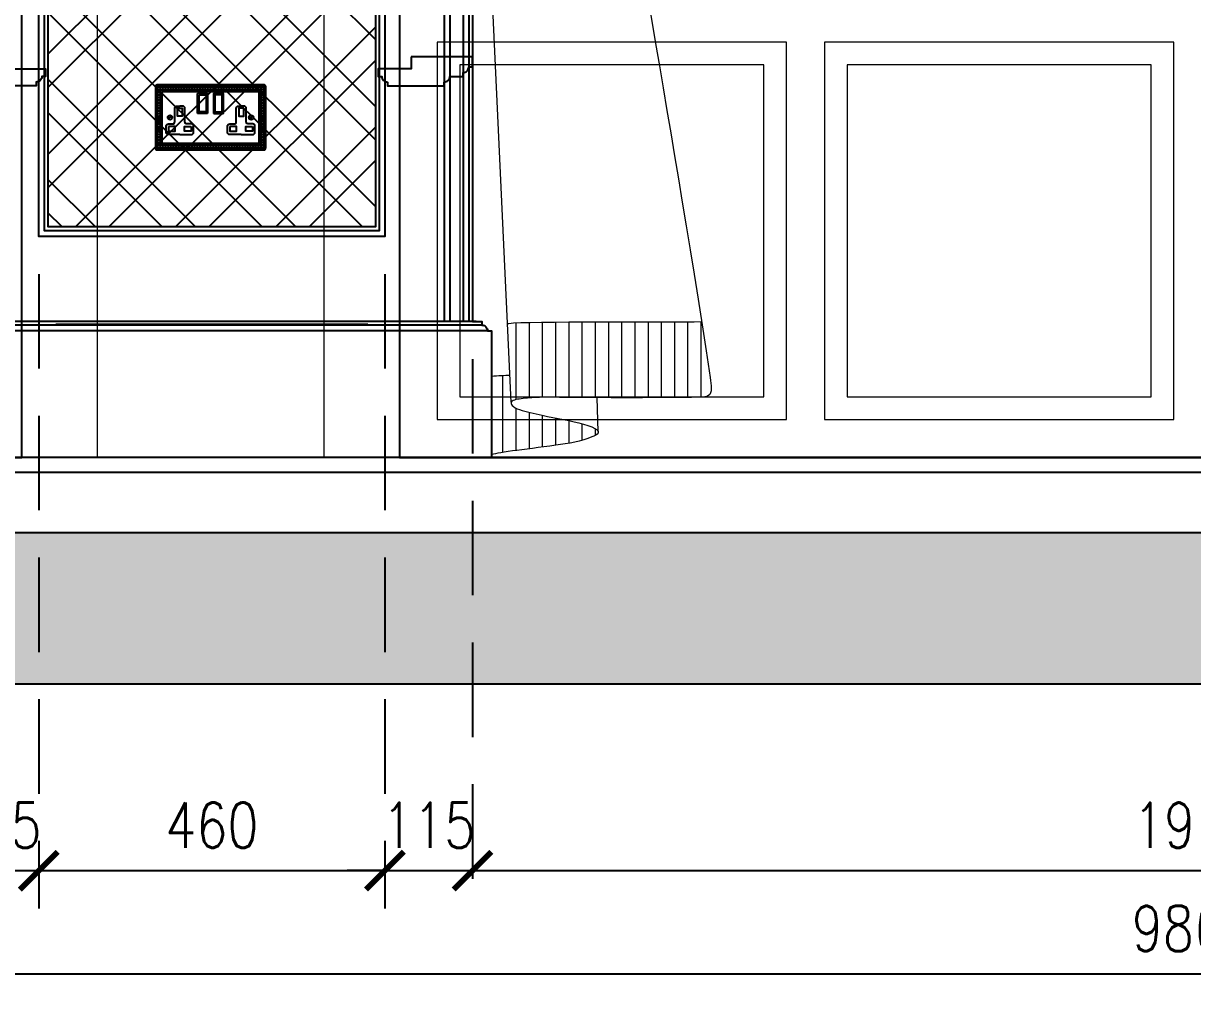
# Model space of a CAD drawing. Header units: inches. Extents: x -12478 to 399182, y -23212 to 525552.
# Drawn here: x 6503 to 8051, y 18129 to 19437 of the extents above; entities that cross this region are included whole.
import ezdxf

# ---------------------------------------------------------------- set-up
doc = ezdxf.new("R2010")
doc.units = ezdxf.units.IN
doc.header["$LTSCALE"] = 1000
doc.header["$MEASUREMENT"] = 0
for name, pattern in [('DASHED', [0.75, 0.5, -0.25]), ('HIDDEN', [0.375, 0.25, -0.125]), ('HIDDEN2', [0.1875, 0.125, -0.0625])]:
    doc.linetypes.add(name, pattern=pattern)
for name, color, linetype in [('8', 8, 'Continuous'), ('A-DIM', 9, 'Continuous'), ('A-Hidden', 8, 'HIDDEN'), ('Layer1', 1, 'Continuous'), ('Layer3', 3, 'Continuous'), ('Layer7', 8, 'Continuous'), ('WOOD 01', 34, 'Continuous')]:
    doc.layers.add(name, color=color, linetype=linetype)
for name, color, linetype, lineweight in [('A-GLAZ', 134, 'Continuous', 18), ('Fabric', 253, 'Continuous', 0), ('Wood treillis', 111, 'Continuous', 0)]:
    doc.layers.add(name, color=color, linetype=linetype, lineweight=lineweight)
doc.styles.add('ZZ-Dim All', font='romans.shx', dxfattribs={"width": 0.8})
doc.dimstyles.new('DIM-100', dxfattribs={"dimscale": 50, "dimtxt": 1.25, "dimasz": 1, "dimexe": 1, "dimexo": 1, "dimgap": 0.6, "dimtad": 1, "dimdec": 0, "dimrnd": 5, "dimdsep": 46, "dimtxsty": 'ZZ-Dim All', "dimblk1": 'ARCHTICK', "dimblk2": 'ARCHTICK', "dimsah": 1, "dimcen": 1, "dimdle": 1, "dimclrd": 256, "dimclre": 8, "dimclrt": 256, "dimazin": 2, "dimtfac": 1, "dimtdec": 0, "dimtix": 1, "dimtmove": 2, "dimatfit": 2, "dimfxl": 0.1, "dimtolj": 1, "dimtzin": 0, "dimlwd": -1, "dimlwe": -1, "dimarcsym": 0})

# ---------------------------------------------------------------- blocks, each defined once
blk = doc.blocks.new('Wandsworth double socket')
at = {"layer": 'Layer7', "color": 1}
for p, q in [((4826.8, 1707.7), (4831.8, 1711)), ((4938.2, 1711.8), (4935, 1706.7))]:
    blk.add_line(p, q, dxfattribs=at)
for points in [[(4812, 1666.4), (4954, 1666.4, 0.414214), (4956, 1668.4), (4956, 1750.4, 0.414214), (4954, 1752.4), (4812, 1752.4, 0.414214), (4810, 1750.4), (4810, 1668.4, 0.414214)], [(4819, 1745.9), (4947, 1745.9, -0.414214), (4949, 1743.9), (4949, 1674.9, -0.414214), (4947, 1672.9), (4819, 1672.9, -0.414214), (4817, 1674.9), (4817, 1743.9, -0.414214)], [(4866.7, 1741.4), (4878.1, 1741.4, -0.414214), (4879.1, 1740.4), (4879.1, 1715.6, -0.414214), (4878.1, 1714.6), (4866.7, 1714.6, -0.414214), (4865.7, 1715.6), (4865.7, 1740.4, -0.414214)], [(4899.3, 1741.4), (4887.8, 1741.4, 0.414214), (4886.8, 1740.4), (4886.8, 1715.6, 0.414214), (4887.8, 1714.6), (4899.3, 1714.6, 0.414214), (4900.3, 1715.6), (4900.3, 1740.4, 0.414214)]]:
    blk.add_lwpolyline(points, format="xyb", close=True, dxfattribs=at)
for points in [[(4812, 1668.4), (4954, 1668.4), (4954, 1750.4), (4812, 1750.4)], [(4819, 1743.9), (4947, 1743.9), (4947, 1674.9), (4819, 1674.9)], [(4867.7, 1739.4), (4877.1, 1739.4), (4877.1, 1716.6), (4867.7, 1716.6)], [(4898.3, 1739.4), (4888.8, 1739.4), (4888.8, 1716.6), (4898.3, 1716.6)], [(4839.1, 1721.7), (4845.6, 1721.7), (4845.6, 1711.2), (4839.1, 1711.2)], [(4926.9, 1721.7), (4920.3, 1721.7), (4920.3, 1711.2), (4926.9, 1711.2)], [(4827.2, 1697.6), (4827.2, 1691), (4836.1, 1691), (4836.1, 1697.6)], [(4857.4, 1697.6), (4857.4, 1691), (4848.6, 1691), (4848.6, 1697.6)], [(4908.5, 1697.6), (4908.5, 1691), (4917.4, 1691), (4917.4, 1697.6)], [(4938.7, 1697.6), (4938.7, 1691), (4929.8, 1691), (4929.8, 1697.6)]]:
    blk.add_lwpolyline(points, close=True, dxfattribs=at)
for points in [[(4842.3, 1686.7), (4827.1, 1686.7, -0.414214), (4824.1, 1689.7), (4824.1, 1697.7, -0.414214), (4827.1, 1700.7), (4832.6, 1700.7, 0.414214), (4835.6, 1703.7), (4835.6, 1721.4, -0.414214), (4838.6, 1724.4), (4842.3, 1724.4)], [(4842.3, 1686.7), (4857.6, 1686.7, 0.414214), (4860.6, 1689.7), (4860.6, 1697.7, 0.414214), (4857.6, 1700.7), (4852, 1700.7, -0.414214), (4849, 1703.7), (4849, 1721.4, 0.414214), (4846, 1724.4), (4842.3, 1724.4)], [(4923.6, 1686.7), (4908.3, 1686.7, -0.414214), (4905.3, 1689.7), (4905.3, 1697.7, -0.414214), (4908.3, 1700.7), (4913.9, 1700.7, 0.414214), (4916.9, 1703.7), (4916.9, 1721.4, -0.414214), (4919.9, 1724.4), (4923.6, 1724.4)], [(4923.6, 1686.7), (4938.8, 1686.7, 0.414214), (4941.8, 1689.7), (4941.8, 1697.7, 0.414214), (4938.8, 1700.7), (4933.3, 1700.7, -0.414214), (4930.3, 1703.7), (4930.3, 1721.4, 0.414214), (4927.3, 1724.4), (4923.6, 1724.4)]]:
    blk.add_lwpolyline(points, format="xyb", dxfattribs=at)
for centre, radius in [((4814.5, 1748.1), 1.74), ((4818, 1748.1), 1.74), ((4821.5, 1748.1), 1.74), ((4825, 1748.1), 1.74), ((4828.5, 1748.1), 1.74), ((4832, 1748.1), 1.74), ((4835.5, 1748.1), 1.74), ((4839, 1748.1), 1.74), ((4842.6, 1748.1), 1.74), ((4846.1, 1748.1), 1.74), ((4849.6, 1748.1), 1.74), ((4853.1, 1748.1), 1.74), ((4856.6, 1748.1), 1.74), ((4860.1, 1748.1), 1.74), ((4863.6, 1748.1), 1.74), ((4867.1, 1748.1), 1.74), ((4870.7, 1748.1), 1.74), ((4874.2, 1748.1), 1.74), ((4877.7, 1748.1), 1.74), ((4881.2, 1748.1), 1.74), ((4884.7, 1748.1), 1.74), ((4888.2, 1748.1), 1.74), ((4891.7, 1748.1), 1.74), ((4895.3, 1748.1), 1.74), ((4898.8, 1748.1), 1.74), ((4902.3, 1748.1), 1.74), ((4905.8, 1748.1), 1.74), ((4909.3, 1748.1), 1.74), ((4912.8, 1748.1), 1.74), ((4916.3, 1748.1), 1.74), ((4919.8, 1748.1), 1.74), ((4923.4, 1748.1), 1.74), ((4926.9, 1748.1), 1.74), ((4930.4, 1748.1), 1.74), ((4933.9, 1748.1), 1.74), ((4937.4, 1748.1), 1.74), ((4940.9, 1748.1), 1.74), ((4944.4, 1748.1), 1.74), ((4947.9, 1748.1), 1.74), ((4951.5, 1748.1), 1.74), ((4814.5, 1744.6), 1.74), ((4814.5, 1741.1), 1.74), ((4814.5, 1737.6), 1.74), ((4814.5, 1734.1), 1.74), ((4951.5, 1744.6), 1.74), ((4951.5, 1741.1), 1.74), ((4951.5, 1737.6), 1.74), ((4951.5, 1734.1), 1.74), ((4814.5, 1730.5), 1.74), ((4814.5, 1727), 1.74), ((4814.5, 1723.5), 1.74), ((4814.5, 1720), 1.74), ((4814.5, 1716.5), 1.74), ((4951.5, 1730.5), 1.74), ((4951.5, 1727), 1.74), ((4951.5, 1723.5), 1.74), ((4951.5, 1720), 1.74), ((4951.5, 1716.5), 1.74), ((4814.5, 1713), 1.74), ((4814.5, 1709.5), 1.74), ((4814.5, 1706), 1.74), ((4814.5, 1702.4), 1.74), ((4829.3, 1709.4), 3), ((4936.7, 1709.4), 3), ((4951.5, 1713), 1.74), ((4951.5, 1709.5), 1.74), ((4951.5, 1706), 1.74), ((4951.5, 1702.4), 1.74), ((4814.5, 1698.9), 1.74), ((4814.5, 1695.4), 1.74), ((4814.5, 1691.9), 1.74), ((4814.5, 1688.4), 1.74), ((4951.5, 1698.9), 1.74), ((4951.5, 1695.4), 1.74), ((4951.5, 1691.9), 1.74), ((4951.5, 1688.4), 1.74), ((4814.5, 1684.9), 1.74), ((4814.5, 1681.4), 1.74), ((4814.5, 1677.9), 1.74), ((4814.5, 1674.3), 1.74), ((4814.5, 1670.6), 1.74), ((4818, 1670.6), 1.74), ((4821.5, 1670.6), 1.74), ((4825, 1670.6), 1.74), ((4828.5, 1670.6), 1.74), ((4832, 1670.6), 1.74), ((4835.5, 1670.6), 1.74), ((4839, 1670.6), 1.74), ((4842.6, 1670.6), 1.74), ((4846.1, 1670.6), 1.74), ((4849.6, 1670.6), 1.74), ((4853.1, 1670.6), 1.74), ((4856.6, 1670.6), 1.74), ((4860.1, 1670.6), 1.74), ((4863.6, 1670.6), 1.74), ((4867.1, 1670.6), 1.74), ((4870.7, 1670.6), 1.74), ((4874.2, 1670.6), 1.74), ((4877.7, 1670.6), 1.74), ((4881.2, 1670.6), 1.74), ((4884.7, 1670.6), 1.74), ((4888.2, 1670.6), 1.74), ((4891.7, 1670.6), 1.74), ((4895.3, 1670.6), 1.74), ((4898.8, 1670.6), 1.74), ((4902.3, 1670.6), 1.74), ((4905.8, 1670.6), 1.74), ((4909.3, 1670.6), 1.74), ((4912.8, 1670.6), 1.74), ((4916.3, 1670.6), 1.74), ((4919.8, 1670.6), 1.74), ((4923.4, 1670.6), 1.74), ((4926.9, 1670.6), 1.74), ((4930.4, 1670.6), 1.74), ((4933.9, 1670.6), 1.74), ((4937.4, 1670.6), 1.74), ((4940.9, 1670.6), 1.74), ((4944.4, 1670.6), 1.74), ((4947.9, 1670.6), 1.74), ((4951.5, 1684.9), 1.74), ((4951.5, 1681.4), 1.74), ((4951.5, 1677.9), 1.74), ((4951.5, 1674.3), 1.74), ((4951.5, 1670.6), 1.74)]:
    blk.add_circle(centre, radius, dxfattribs=at)
blk = doc.blocks.new('win-2100')
at = {"layer": 'A-GLAZ', "color": 8, "linetype": 'ByBlock', "lineweight": 0, "ltscale": 0.5, "elevation": 0}
for points in [[(-1150, 2000), (-1150, -400)], [(1150, 2000), (1150, -400)]]:
    blk.add_lwpolyline(points, dxfattribs=at)
for points in [[(-1000, -350), (-537.5, -350), (-537.5, 149.5), (-1000, 149.5)], [(-487.5, -350), (-25, -350), (-25, 149.5), (-487.5, 149.5)], [(-970, -320), (-567.5, -320), (-567.5, 119.5), (-970, 119.5)], [(-457.5, -320), (-55, -320), (-55, 119.5), (-457.5, 119.5)]]:
    blk.add_lwpolyline(points, close=True, dxfattribs=at)
at = {"layer": 'Layer1', "elevation": 0}
blk.add_lwpolyline([(-1050, 2000), (-1050, -400), (1050, -400), (1050, 2000)], dxfattribs=at)
blk = doc.blocks.new('MAK-GF10 structrual elev A')
at = {"layer": 'Layer7'}
h = blk.add_hatch(dxfattribs=at)
h.set_pattern_fill('AR-CONC', color=256, scale=10, style=0)
h.set_pattern_definition([(50, (-400019.973, -95237.583), (71.726018, -6.2752135), [7.5, -82.5]), (355, (-400019.97, -95237.58), (-13.875133, 75.219213), [6, -66]), (100.4514, (-400013.996, -95238.106), (57.850938, 68.943954), [6.374019, -70.114211]), (46.1842, (-400019.97, -95217.58), (106.724105, -16.551901), [11.25, -123.75]), (96.6356, (-400011.08, -95218.96), (93.46627, 97.411787), [9.56103, -105.1713]), (351.1842, (-400019.97, -95217.58), (93.466195, 97.41186), [9, -99]), (21, (-400009.973, -95222.583), (59.690705, -40.261889), [7.5, -82.5]), (326, (-400009.97, -95222.58), (24.331533, 72.515005), [6, -66]), (71.4514, (-400005, -95225.94), (84.022263, 32.25305), [6.374019, -70.114211]), (37.5, (-400019.973, -95237.583), (1.2159855, 33.2893854), [0, -65.2, 0, -67, 0, -66.25]), (7.5, (-400019.973, -95237.583), (26.3069537, 39.4411712), [0, -38.2, 0, -63.7, 0, -25.25]), (327.5, (-400042.273, -95237.583), (53.3822436, -2.2554872), [0, -25, 0, -78, 0, -103.5]), (317.5, (-400052.273, -95237.583), (58.318617, 10.010498), [0, -32.5, 0, -51.8, 0, -73.5])])
h.paths.add_polyline_path([(13544.6, 18762.1), (13544.6, 18562.1), (2747.6, 18562.1), (2747.6, 18762.1)])
at = {"layer": 'Layer1'}
for p, q in [((13544.6, 18862.1, 0), (3102.4, 18862.1, 0)), ((13544.6, 18842.1, 0), (3102.4, 18842.1, 0))]:
    blk.add_line(p, q, dxfattribs=at)
at = {"layer": 'Layer3'}
for p, q in [((13544.6, 18762.1, 0), (2747.6, 18762.1, 0)), ((13544.6, 18562.1, 0), (2747.6, 18562.1, 0))]:
    blk.add_line(p, q, dxfattribs=at)
at = {"layer": 'A-GLAZ'}
for p in [(5450.7, 19262.1, 0), (8050.7, 19262.1, 0)]:
    blk.add_blockref('win-2100', p, dxfattribs=at)
blk = doc.blocks.new('curtain elev1')
at = {"layer": 'Fabric', "lineweight": 0}
for p, q in [((322606.7, -10300.7, 0), (322606.7, -10199.6, 0)), ((322624.2, -10298.6, 0), (322624.2, -10198.7, 0)), ((322641.7, -10297.7, 0), (322641.7, -10198.7, 0)), ((322659.2, -10297.8, 0), (322659.2, -10198.8, 0)), ((322676.7, -10297.9, 0), (322676.7, -10198.9, 0)), ((322694.2, -10298, 0), (322694.2, -10199, 0)), ((322711.7, -10298.1, 0), (322711.7, -10199.1, 0)), ((322729.2, -10298.2, 0), (322729.2, -10199.2, 0)), ((322746.7, -10298.3, 0), (322746.7, -10199.2, 0)), ((322764.2, -10298.3, 0), (322764.2, -10199.2, 0)), ((322781.7, -10298.2, 0), (322781.7, -10199.1, 0)), ((322799.2, -10298.2, 0), (322799.2, -10199, 0)), ((322816.7, -10298.1, 0), (322816.7, -10198.8, 0)), ((322834.2, -10297.9, 0), (322834.2, -10198.4, 0)), ((322851.7, -10297.5, 0), (322851.7, -10198, 0)), ((322589.2, -10370.6, 0), (322589.2, -10269.1, 0)), ((322606.7, -10368.1, 0), (322606.7, -10312.1, 0)), ((322624.2, -10365.8, 0), (322624.2, -10317.7, 0)), ((322641.7, -10363.5, 0), (322641.7, -10321.6, 0)), ((322659.2, -10361.2, 0), (322659.2, -10325.1, 0)), ((322676.7, -10358.6, 0), (322676.7, -10328.6, 0)), ((322694.2, -10354.7, 0), (322694.2, -10332.8, 0)), ((322711.7, -10347.9, 0), (322711.7, -10339.2, 0))]:
    blk.add_line(p, q, dxfattribs=at)
at = {"layer": 'Fabric', "lineweight": 0, "elevation": 0}
for points in [[(322600.3, -10304.2), (322549, -9204.4)], [(322715.4, -10342.9), (322713.9, -10298.2)]]:
    blk.add_lwpolyline(points, dxfattribs=at)
at = {"layer": 'Fabric', "lineweight": 0}
for points, knots in [([(322700, -9237.1, 0), (322700.3, -9239.4, 0), (322700.6, -9241.8, 0), (322701, -9244.2, 0), (322701, -9244.2, 0), (322701, -9244.2, 0), (322701, -9244.2, 0), (322756.3, -9660, 0), (322807, -9895.7, 0), (322867.3, -10296.7, 0), (322846.1, -10297.8, 0), (322766.9, -10298.5, 0), (322694.3, -10298.1, 0), (322628.8, -10297.5, 0), (322598.6, -10301.5, 0), (322602, -10312.1, 0), (322639.6, -10322, 0), (322679.7, -10328, 0), (322724.5, -10341.1, 0), (322697.9, -10355.6, 0), (322632.2, -10365.4, 0), (322577, -10371.2, 0), (322573.9, -10374.2, 0)], [204.389175, 204.389175, 204.389175, 204.389175, 209.256711, 209.256711, 209.256711, 209.258227, 209.258227, 209.258227, 1067.803273, 1090.343366, 1101.041024, 1124.788132, 1253.632328, 1281.505184, 1291.97919, 1296.93529, 1312.115972, 1346.838143, 1377.534104, 1387.5713, 1425.177123, 1520.355421, 1520.355421, 1520.355421, 1520.355421]), ([(322852.2, -10198, 0), (322852.2, -10198, 0), (322852.2, -10198, 0), (322852.1, -10198, 0), (322809.5, -10199.2, 0), (322619.6, -10197, 0), (322597, -10200.3, 0), (322597, -10200.3, 0), (322597, -10200.3, 0), (322597, -10200.3, 0), (322596.5, -10200.4, 0), (322596, -10200.4, 0), (322595.5, -10200.5, 0)], [1455.987288, 1455.987288, 1455.987288, 1455.987288, 1456.070777, 1456.070777, 1456.070777, 1546.846982, 1546.846982, 1546.846982, 1546.968879, 1546.968879, 1546.968879, 1548.937695, 1548.937695, 1548.937695, 1548.937695])]:
    blk.add_open_spline(points, degree=3, knots=knots, dxfattribs=at)
blk.add_open_spline([(322598.7, -10268.7, 0), (322591.6, -10269, 0), (322583.1, -10269.4, 0), (322573.9, -10270, 0)], degree=3, dxfattribs=at)
blk = doc.blocks.new('_ARCHTICK')
at = {"color": 0, "linetype": 'ByBlock', "const_width": 0.15}
blk.add_lwpolyline([(-0.5, -0.5), (0.5, 0.5)], dxfattribs=at)
blk = doc.blocks.new('*D377')
at = {"layer": 'A-DIM', "color": 8, "linetype": 'HIDDEN2', "transparency": 16777216}
for p, q in [((6523.2, 19104.6), (6523.2, 18265.2)), ((6407.3, 18992.1), (6407.3, 18265.2))]:
    blk.add_line(p, q, dxfattribs=at)
at = {"layer": 'A-DIM', "transparency": 16777216}
for p, q in [((6407.3, 18315.2), (6357.3, 18315.2)), ((6407.3, 18315.2), (6523.2, 18315.2)), ((6523.2, 18315.2), (6573.2, 18315.2))]:
    blk.add_line(p, q, dxfattribs=at)
at = {"layer": 'Defpoints', "color": 0, "transparency": 16777216}
for p in [(6523.2, 19154.6, 0), (6407.3, 19042.1, 0), (6523.2, 18315.2)]:
    blk.add_point(p, dxfattribs=at)
at = {"layer": 'A-DIM', "transparency": 16777216, "xscale": 50, "yscale": 50, "zscale": 50}
blk.add_blockref('_ARCHTICK', (6407.3, 18315.2), dxfattribs=at)
at = {"layer": 'A-DIM', "transparency": 16777216, "xscale": 50, "yscale": 50, "zscale": 50, "rotation": 180}
blk.add_blockref('_ARCHTICK', (6523.2, 18315.2), dxfattribs=at)
at = {"layer": 'A-DIM', "color": 3, "transparency": 16777216, "insert": (6465.3, 18375.2), "char_height": 60, "attachment_point": 5, "style": 'ZZ-Dim All'}
blk.add_mtext('\\A1;115', dxfattribs=at)
blk = doc.blocks.new('*D378')
at = {"layer": 'A-DIM', "color": 8, "linetype": 'HIDDEN2', "transparency": 16777216}
for p, q in [((6523.2, 19104.6), (6523.2, 18265.2)), ((6981.5, 19104.6), (6981.5, 18265.2))]:
    blk.add_line(p, q, dxfattribs=at)
at = {"layer": 'A-DIM', "transparency": 16777216}
blk.add_line((6473.2, 18315.2), (7031.5, 18315.2), dxfattribs=at)
at = {"layer": 'Defpoints', "color": 0, "transparency": 16777216}
for p in [(6523.2, 19154.6, 0), (6981.5, 19154.6, 0), (6981.5, 18315.2)]:
    blk.add_point(p, dxfattribs=at)
at = {"layer": 'A-DIM', "transparency": 16777216, "xscale": 50, "yscale": 50, "zscale": 50, "rotation": 180}
blk.add_blockref('_ARCHTICK', (6523.2, 18315.2), dxfattribs=at)
at = {"layer": 'A-DIM', "transparency": 16777216, "xscale": 50, "yscale": 50, "zscale": 50}
blk.add_blockref('_ARCHTICK', (6981.5, 18315.2), dxfattribs=at)
at = {"layer": 'A-DIM', "color": 3, "transparency": 16777216, "insert": (6752.4, 18375.2), "char_height": 60, "attachment_point": 5, "style": 'ZZ-Dim All'}
blk.add_mtext('\\A1;460', dxfattribs=at)
blk = doc.blocks.new('*D379')
at = {"layer": 'A-DIM', "color": 8, "linetype": 'HIDDEN2', "transparency": 16777216}
for p, q in [((6981.5, 19104.6), (6981.5, 18265.2)), ((7097.4, 18992.1), (7097.4, 18265.2))]:
    blk.add_line(p, q, dxfattribs=at)
at = {"layer": 'A-DIM', "transparency": 16777216}
for p, q in [((6981.5, 18315.2), (6931.5, 18315.2)), ((6981.5, 18315.2), (7097.4, 18315.2)), ((7097.4, 18315.2), (7147.4, 18315.2))]:
    blk.add_line(p, q, dxfattribs=at)
at = {"layer": 'Defpoints', "color": 0, "transparency": 16777216}
for p in [(6981.5, 19154.6, 0), (7097.4, 19042.1, 0), (7097.4, 18315.2)]:
    blk.add_point(p, dxfattribs=at)
at = {"layer": 'A-DIM', "transparency": 16777216, "xscale": 50, "yscale": 50, "zscale": 50}
blk.add_blockref('_ARCHTICK', (6981.5, 18315.2), dxfattribs=at)
at = {"layer": 'A-DIM', "transparency": 16777216, "xscale": 50, "yscale": 50, "zscale": 50, "rotation": 180}
blk.add_blockref('_ARCHTICK', (7097.4, 18315.2), dxfattribs=at)
at = {"layer": 'A-DIM', "color": 3, "transparency": 16777216, "insert": (7039.5, 18375.2), "char_height": 60, "attachment_point": 5, "style": 'ZZ-Dim All'}
blk.add_mtext('\\A1;115', dxfattribs=at)
blk = doc.blocks.new('*D380')
at = {"layer": 'A-DIM', "color": 8, "linetype": 'HIDDEN2', "transparency": 16777216}
for p, q in [((7097.4, 18992.1), (7097.4, 18265.2)), ((9010.8, 18992.1), (9010.8, 18265.2))]:
    blk.add_line(p, q, dxfattribs=at)
at = {"layer": 'A-DIM', "transparency": 16777216}
blk.add_line((7047.4, 18315.2), (9060.8, 18315.2), dxfattribs=at)
at = {"layer": 'Defpoints', "color": 0, "transparency": 16777216}
for p in [(7097.4, 19042.1, 0), (9010.8, 19042.1, 0), (9010.8, 18315.2)]:
    blk.add_point(p, dxfattribs=at)
at = {"layer": 'A-DIM', "transparency": 16777216, "xscale": 50, "yscale": 50, "zscale": 50, "rotation": 180}
blk.add_blockref('_ARCHTICK', (7097.4, 18315.2), dxfattribs=at)
at = {"layer": 'A-DIM', "transparency": 16777216, "xscale": 50, "yscale": 50, "zscale": 50}
blk.add_blockref('_ARCHTICK', (9010.8, 18315.2), dxfattribs=at)
at = {"layer": 'A-DIM', "color": 3, "transparency": 16777216, "insert": (8054.1, 18375.2), "char_height": 60, "attachment_point": 5, "style": 'ZZ-Dim All'}
blk.add_mtext('\\A1;1915', dxfattribs=at)
blk = doc.blocks.new('*D390')
at = {"layer": 'A-DIM', "color": 8, "linetype": 'HIDDEN2', "transparency": 16777216}
for p, q in [((3122.4, 18812.1), (3122.4, 18128.7)), ((12982.4, 18812.1), (12982.4, 18128.7))]:
    blk.add_line(p, q, dxfattribs=at)
at = {"layer": 'A-DIM', "transparency": 16777216}
blk.add_line((3072.4, 18178.7), (13032.4, 18178.7), dxfattribs=at)
at = {"layer": 'Defpoints', "color": 0, "transparency": 16777216}
for p in [(3122.4, 18862.1, 0), (12982.4, 18862.1, 0), (12982.4, 18178.7)]:
    blk.add_point(p, dxfattribs=at)
at = {"layer": 'A-DIM', "transparency": 16777216, "xscale": 50, "yscale": 50, "zscale": 50, "rotation": 180}
blk.add_blockref('_ARCHTICK', (3122.4, 18178.7), dxfattribs=at)
at = {"layer": 'A-DIM', "transparency": 16777216, "xscale": 50, "yscale": 50, "zscale": 50}
blk.add_blockref('_ARCHTICK', (12982.4, 18178.7), dxfattribs=at)
at = {"layer": 'A-DIM', "color": 3, "transparency": 16777216, "insert": (8052.4, 18238.7), "char_height": 60, "attachment_point": 5, "style": 'ZZ-Dim All'}
blk.add_mtext('\\A1;9860', dxfattribs=at)

msp = doc.modelspace()

# ---------------------------------------------------------------- hatches: boundary and pattern name
at = {"layer": 'Wood treillis', "lineweight": -2}
h = msp.add_hatch(dxfattribs=at)
h.set_pattern_fill('ANSI32', color=256, scale=250)
h.paths.add_polyline_path([(6752.4, 19167.1), (6535.7, 19167.1), (6535.9, 21862.1), (6752.4, 21862.1), (6968.8, 21862.1), (6969, 19167.1)])
h = msp.add_hatch(dxfattribs=at)
h.set_pattern_fill('ANSI32', color=256, scale=250, angle=90)
h.paths.add_polyline_path([(6752.4, 19167.1), (6969, 19167.1), (6968.8, 21862.1), (6752.4, 21862.1), (6535.9, 21862.1), (6535.7, 19167.1)])

# ---------------------------------------------------------------- linework, layer by layer
at = {"layer": 'A-Hidden', "linetype": 'DASHED', "lineweight": 0, "ltscale": 10}
msp.add_line((15334.4, 18862.1, 0), (2054.3, 18862.1, 0), dxfattribs=at)
at = {"layer": 'WOOD 01', "lineweight": 0, "ltscale": 500}
for p, q in [((6545.8, 19042.1, 0), (6959, 19042.1, 0)), ((6545.8, 19039.1, 0), (6959, 19039.1, 0))]:
    msp.add_line(p, q, dxfattribs=at)
at = {"layer": 'Wood treillis', "color": 0, "lineweight": -2}
for p, q in [((7099.9, 19042.1, 0), (6407.3, 19042.1, 0)), ((7117.4, 19029.6, 0), (6387.3, 19029.6, 0)), ((7109.9, 19037.1, 0), (6394.8, 19037.1, 0))]:
    msp.add_line(p, q, dxfattribs=at)
at = {"layer": 'Wood treillis', "lineweight": -2, "elevation": 0}
for points in [[(6752.4, 19154.6), (6523.2, 19154.6), (6523.4, 21874.6), (6752.4, 21874.6), (6981.3, 21874.6), (6981.5, 19154.6)], [(6752.4, 19162.1), (6530.7, 19162.1), (6530.9, 21867.1), (6752.4, 21867.1), (6973.8, 21867.1), (6974, 19162.1)], [(6752.4, 19167.1), (6535.7, 19167.1), (6535.9, 21862.1), (6752.4, 21862.1), (6968.8, 21862.1), (6969, 19167.1)]]:
    msp.add_lwpolyline(points, close=True, dxfattribs=at)
for points in [[(9048.3, 19042.1), (9048.3, 20880.4, 1), (7059.9, 20880.4), (7059.9, 19042.1)], [(9040.8, 19042.1), (9040.8, 20880.4, 1), (7067.4, 20880.4), (7067.4, 19042.1)], [(9023.3, 19042.1), (9023.3, 20880.4, 1), (7084.9, 20880.4), (7084.9, 19042.1)], [(9015.8, 19042.1), (9015.8, 20880.4, 1), (7092.4, 20880.4), (7092.4, 19042.1)], [(9010.8, 19042.1), (9010.8, 20880.4, 1), (7097.4, 20880.4), (7097.4, 19042.1)]]:
    msp.add_lwpolyline(points, format="xyb", dxfattribs=at)
at = {"layer": 'Wood treillis', "color": 0, "lineweight": -2, "elevation": 0}
for points in [[(6488.6, 19392.5), (6488.6, 19376.4), (6532.3, 19376.4), (6532.3, 19366.4), (6527.3, 19366.4, -0.414214), (6519.8, 19358.9), (6519.8, 19353.9), (6444.8, 19353.9), (6444.8, 19358.9, -0.414214), (6437.3, 19366.4), (6432.3, 19366.4), (6432.3, 19366.4), (6419.8, 19366.4), (6419.8, 19371.4, -0.414214), (6412.3, 19378.9), (6407.3, 19378.9), (6407.3, 19392.5)], [(7016.2, 19392.5), (7016.2, 19376.4), (6972.4, 19376.4), (6972.4, 19366.4), (6977.4, 19366.4, 0.414214), (6984.9, 19358.9), (6984.9, 19353.9), (7059.9, 19353.9), (7059.9, 19358.9, 0.414214), (7067.4, 19366.4), (7072.4, 19366.4), (7072.4, 19366.4), (7084.9, 19366.4), (7084.9, 19371.4, 0.414214), (7092.4, 19378.9), (7097.4, 19378.9), (7097.4, 19392.5)]]:
    msp.add_lwpolyline(points, format="xyb", close=True, dxfattribs=at)
msp.add_lwpolyline([(7102.4, 19042.1), (7097.4, 19042.1), (7097.4, 19042.1), (7097.4, 19042.1), (7109.9, 19042.1), (7109.9, 19037.1, -0.414214), (7117.4, 19029.6), (7122.4, 19029.6), (7122.4, 18862.1)], format="xyb", dxfattribs=at)

# ---------------------------------------------------------------- block references
for name, p in [('curtain elev1', (-315451.5, 29239.4, 0)), ('Wandsworth double socket', (1867.7, 17602.7, 0))]:
    msp.add_blockref(name, p)
at = {"layer": '8', "color": 2}
msp.add_blockref('MAK-GF10 structrual elev A', (0, 0), dxfattribs=at)

# ---------------------------------------------------------------- dimensions: what is measured, and where the dimension line sits
at = {"layer": 'A-DIM'}
for base, p1, p2, picture, middle in [((6523.2, 18315.2), (6407.3, 19042.1, 0), (6523.2, 19154.6, 0), '*D377', (6465.3, 18375.2)), ((6981.5, 18315.2), (6523.2, 19154.6, 0), (6981.5, 19154.6, 0), '*D378', (6752.4, 18375.2)), ((7097.4, 18315.2), (6981.5, 19154.6, 0), (7097.4, 19042.1, 0), '*D379', (7039.5, 18375.2)), ((9010.8, 18315.2), (7097.4, 19042.1, 0), (9010.8, 19042.1, 0), '*D380', (8054.1, 18375.2)), ((12982.4, 18178.7), (3122.4, 18862.1, 0), (12982.4, 18862.1, 0), '*D390', (8052.4, 18238.7))]:
    dim = msp.add_linear_dim(base=base, p1=p1, p2=p2, dimstyle='DIM-100', override={"dimtxt": 1.2, "dimclrt": 3}, dxfattribs=at)
    dim.commit()
    dim.dimension.update_dxf_attribs({"geometry": picture, "text_midpoint": middle})

doc.saveas('drawing.dxf')
